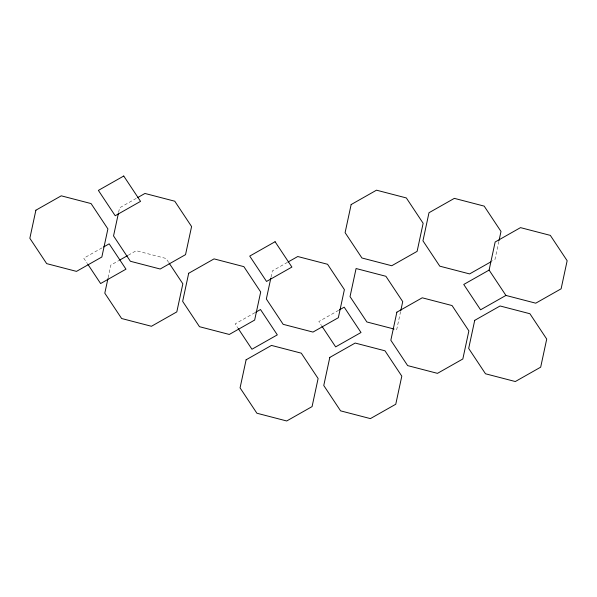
<?xml version="1.0" encoding="UTF-8"?>
<svg xmlns="http://www.w3.org/2000/svg" width="597" height="597" viewBox="0 0 597 597"><rect width="100%" height="100%" fill="white"/><g stroke="black" fill="none" stroke-linecap="round" stroke-linejoin="round"><path stroke-width="0.45" stroke-dasharray="2.98 2.24" d="M118.609 212.36L119.587 207.831L136.228 198.398M108.117 277.777L110.848 265.09L118.773 260.598M271.023 277.239L272.381 270.896L287.441 262.367M400.572 311.597L396.677 329.716L394.923 329.26M498.853 241.427L494.95 259.546L492.577 260.889M102.027 247.867L83.796 258.202L87.363 263.575M128.28 255.21L136.206 250.718L166.026 258.471L168.578 262.307M254.949 312.671L235.136 323.902L237.688 327.746M338.641 310.306L318.828 321.537L321.38 325.38"/><path stroke-width="0.9" d="M118.415 213.271L113.542 235.919L130.362 261.262L160.183 269.016L185.54 254.643L191.585 226.554L174.764 201.211L144.944 193.458L137.81 197.503M107.923 278.68L104.803 293.172L121.624 318.514L151.444 326.275L176.809 311.895L182.846 283.814L169.085 263.076M270.829 278.15L266.344 298.985L283.165 324.328L312.985 332.081L338.342 317.708L344.387 289.62L327.566 264.277L297.746 256.523L288.232 261.911M400.774 310.686L402.721 301.627L385.901 276.284L356.081 268.531L350.036 296.619L366.856 321.962L394.05 329.029M489.107 270.09L495.152 242.001L520.509 227.629L550.33 235.382L567.15 260.725L561.113 288.814L535.748 303.186L505.928 295.433L489.107 270.09L463.75 284.463L480.563 309.806L505.928 295.433M499.047 240.516L500.995 231.457L484.174 206.114L454.354 198.361L428.989 212.733L422.952 240.822L439.773 266.165L469.593 273.919L490.988 261.792M103.609 246.971L109.161 243.83L125.974 269.172L100.617 283.545L87.878 264.344M119.564 260.15L127.489 255.658M255.74 312.224L260.501 309.53L277.314 334.872L251.956 349.245L238.196 328.514M339.439 309.858L344.193 307.164L361.006 332.507L335.648 346.879L321.887 326.141M35.887 210.204L29.85 238.285L46.67 263.628L76.491 271.381L101.848 257.008L107.893 228.92L91.072 203.577L61.252 195.823L35.887 210.204M188.689 273.269L182.652 301.351L199.473 326.693L229.293 334.454L254.65 320.074L260.695 291.993L243.875 266.65L214.054 258.889L188.689 273.269M246.113 359.797L240.069 387.878L256.889 413.221L286.709 420.975L312.074 406.602L318.111 378.513L301.291 353.17L271.471 345.417L246.113 359.797M351.148 204.555L345.103 232.643L361.924 257.986L391.744 265.74L417.109 251.367L423.146 223.278L406.333 197.935L376.506 190.182L351.148 204.555M329.805 357.424L323.761 385.513L340.581 410.855L370.401 418.609L395.766 404.236L401.803 376.147L384.99 350.805L355.163 343.051L329.805 357.424M396.871 312.171L390.834 340.26L407.647 365.603L437.474 373.356L462.832 358.984L468.876 330.895L452.056 305.552L422.236 297.799L396.871 312.171M474.719 320.35L468.682 348.439L485.495 373.782L515.323 381.535L540.681 367.162L546.718 339.074L529.905 313.731L500.077 305.977L474.719 320.35M123.743 176.025L98.378 190.398L115.199 215.741L140.556 201.368L123.743 176.025M275.083 241.725L249.725 256.098L266.538 281.448L291.896 267.068L275.083 241.725"/></g></svg>
